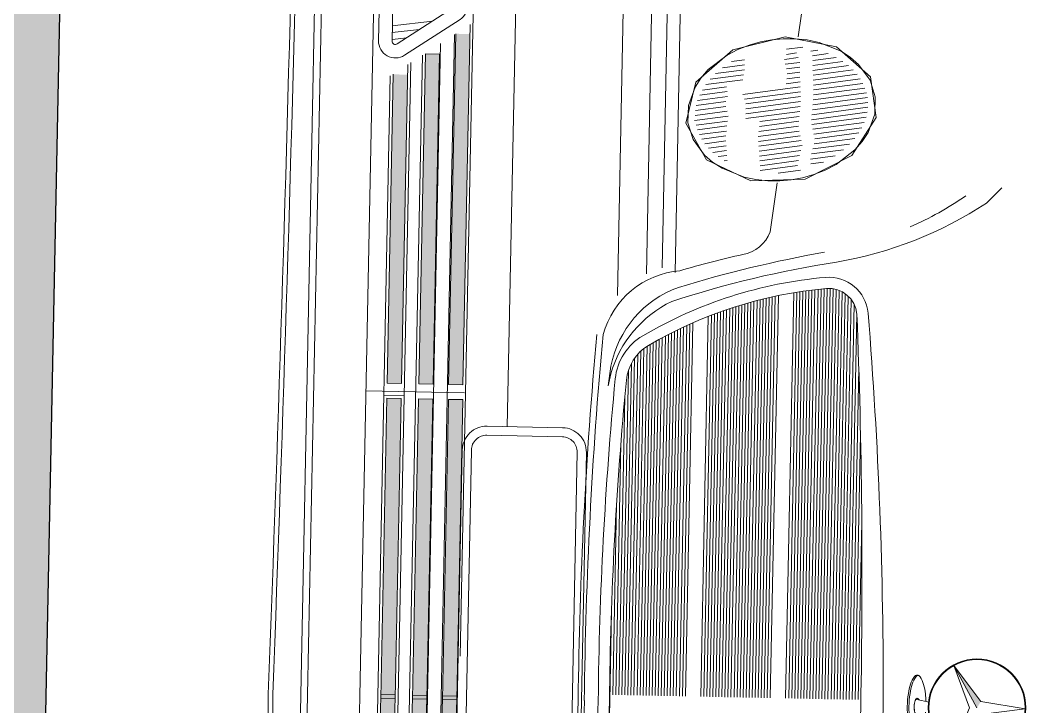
# Model space of a CAD drawing. Header units: feet. Extents: x 50754 to 76410, y 49660 to 67674.
# Drawn here: x 70064.08 to 70113.16, y 53804.65 to 53838.14 of the extents above; entities that cross this region are included whole.
import ezdxf

# ---------------------------------------------------------------- set-up
doc = ezdxf.new("R2010")
doc.units = ezdxf.units.FT
doc.linetypes.add('Amconstr', pattern=[9999, 9999, 0])
doc.layers.add('1_CAR', color=1, linetype='Continuous', lineweight=0)
for name, color, linetype in [('1_HATCH', 8, 'Continuous'), ('1_LINE', 4, 'Continuous'), ('MS GATE', 1, 'Continuous')]:
    doc.layers.add(name, color=color, linetype=linetype)

# ---------------------------------------------------------------- blocks, each defined once
blk = doc.blocks.new('admin enlclave road')
at = {"layer": '1_HATCH'}
blk.add_hatch(color=253, dxfattribs=at).paths.add_polyline_path([(44848.0399, -5380.6866), (44848.238, -5380.6593), (44847.3887, -5373.4074), (44847.1905, -5373.4347)])
at = {"layer": '1_CAR', "color": 253, "linetype": 'Continuous'}
for p, q in [((44848.6212, -5378.1151), (44848.5478, -5377.4891)), ((44848.6379, -5378.1059), (44848.5654, -5377.4871)), ((44848.6534, -5378.1094), (44848.581, -5377.4906)), ((44848.3673, -5377.7013), (44848.4698, -5378.5772)), ((44848.2607, -5377.7718), (44848.3621, -5378.6379)), ((44848.745, -5377.8392), (44848.763, -5377.8343)), ((44848.7456, -5377.8449), (44848.7569, -5377.8417)), ((44848.7726, -5377.8374), (44848.7804, -5377.8353)), ((44848.7752, -5377.8425), (44848.7927, -5377.8376)), ((44848.7766, -5377.8478), (44848.8026, -5377.8407)), ((44848.7442, -5377.851), (44848.7594, -5377.8468)), ((44848.7459, -5377.8563), (44848.7619, -5377.8519)), ((44848.7773, -5377.8534), (44848.8107, -5377.8442)), ((44848.7781, -5377.8589), (44848.8177, -5377.848)), ((44848.7791, -5377.8645), (44848.8236, -5377.8522)), ((44848.2947, -5377.874), (44848.3394, -5377.8625)), ((44848.6752, -5377.87), (44848.6997, -5377.8633)), ((44848.6846, -5377.8616), (44848.6988, -5377.8577)), ((44848.7481, -5377.8614), (44848.7629, -5377.8574)), ((44848.7496, -5377.8668), (44848.7637, -5377.8629)), ((44848.78, -5377.87), (44848.8287, -5377.8565)), ((44848.7809, -5377.8755), (44848.8331, -5377.8611)), ((44848.7819, -5377.881), (44848.8368, -5377.8659)), ((44848.2956, -5377.8817), (44848.3262, -5377.8739)), ((44848.3664, -5377.8742), (44848.4545, -5378.6271)), ((44848.663, -5377.8849), (44848.7003, -5377.8746)), ((44848.6683, -5377.8777), (44848.7005, -5377.8688)), ((44848.7497, -5377.8726), (44848.7645, -5377.8685)), ((44848.7498, -5377.8783), (44848.7655, -5377.874)), ((44848.7826, -5377.8865), (44848.8398, -5377.8708)), ((44848.7829, -5377.8922), (44848.8422, -5377.8759)), ((44848.2965, -5377.8895), (44848.3129, -5377.8853)), ((44848.3522, -5377.8864), (44848.4391, -5378.6289)), ((44848.6589, -5377.8918), (44848.7, -5377.8805)), ((44848.7023, -5377.8971), (44848.7664, -5377.8795)), ((44848.7049, -5377.9022), (44848.7673, -5377.885)), ((44848.7833, -5377.8979), (44848.8441, -5377.8811)), ((44848.7836, -5377.9036), (44848.8453, -5377.8866)), ((44848.6537, -5377.9048), (44848.6843, -5377.8963)), ((44848.6559, -5377.8984), (44848.6828, -5377.891)), ((44848.7073, -5377.9073), (44848.7682, -5377.8905)), ((44848.7081, -5377.9128), (44848.7689, -5377.8961)), ((44848.7839, -5377.9093), (44848.846, -5377.8921)), ((44848.7842, -5377.915), (44848.8461, -5377.8979)), ((44848.3333, -5377.9027), (44848.4186, -5378.6313)), ((44848.6515, -5377.9169), (44848.6842, -5377.9079)), ((44848.6522, -5377.9109), (44848.6855, -5377.9018)), ((44848.7089, -5377.9184), (44848.7692, -5377.9018)), ((44848.7096, -5377.924), (44848.7695, -5377.9075)), ((44848.7854, -5377.9204), (44848.8456, -5377.9038)), ((44848.7873, -5377.9256), (44848.8444, -5377.9099)), ((44848.3214, -5377.9128), (44848.4058, -5378.6328)), ((44848.6513, -5377.9227), (44848.6849, -5377.9135)), ((44848.6518, -5377.9284), (44848.6872, -5377.9186)), ((44848.7261, -5377.9252), (44848.7698, -5377.9131)), ((44848.7262, -5377.9309), (44848.7701, -5377.9188)), ((44848.7891, -5377.9309), (44848.8424, -5377.9162)), ((44848.791, -5377.9361), (44848.8397, -5377.9227)), ((44848.3002, -5377.9311), (44848.3827, -5378.6355)), ((44848.6519, -5377.9341), (44848.6892, -5377.9238)), ((44848.6545, -5377.9392), (44848.6893, -5377.9296)), ((44848.7263, -5377.9367), (44848.7704, -5377.9245)), ((44848.7265, -5377.9424), (44848.772, -5377.9298)), ((44848.7909, -5377.9419), (44848.836, -5377.9295)), ((44848.6567, -5377.9443), (44848.6894, -5377.9353)), ((44848.6595, -5377.9493), (44848.6895, -5377.9411)), ((44848.7276, -5377.9478), (44848.7739, -5377.9351)), ((44848.7287, -5377.9533), (44848.7758, -5377.9403)), ((44848.7299, -5377.9588), (44848.7776, -5377.9456)), ((44848.7897, -5377.9538), (44848.825, -5377.9441)), ((44848.7903, -5377.9479), (44848.8312, -5377.9366)), ((44848.663, -5377.9541), (44848.6895, -5377.9468)), ((44848.6671, -5377.9588), (44848.6903, -5377.9524)), ((44848.6719, -5377.9632), (44848.6915, -5377.9578)), ((44848.731, -5377.9642), (44848.7769, -5377.9515)), ((44848.7321, -5377.9697), (44848.7763, -5377.9575)), ((44848.7892, -5377.9597), (44848.8166, -5377.9522)), ((44848.6775, -5377.9674), (44848.6926, -5377.9633)), ((44848.6841, -5377.9714), (44848.6937, -5377.9687)), ((44848.7331, -5377.9752), (44848.7757, -5377.9634)), ((44848.7339, -5377.9807), (44848.7756, -5377.9692)), ((44848.7903, -5377.9652), (44848.8045, -5377.9613)), ((44848.6918, -5377.975), (44848.6949, -5377.9742)), ((44848.7549, -5377.9807), (44848.7797, -5377.9738)), ((44848.869, -5378.5713), (44848.8146, -5378.107)), ((44848.8724, -5378.5709), (44848.818, -5378.1062)), ((44848.8759, -5378.5705), (44848.8214, -5378.1053)), ((44848.8793, -5378.5701), (44848.8248, -5378.1045)), ((44848.8827, -5378.5697), (44848.8282, -5378.1038)), ((44848.8862, -5378.5693), (44848.8316, -5378.1032)), ((44848.8896, -5378.5689), (44848.835, -5378.1031)), ((44848.893, -5378.5685), (44848.8386, -5378.1034)), ((44848.8965, -5378.5681), (44848.8421, -5378.104)), ((44848.8999, -5378.5677), (44848.8457, -5378.1051)), ((44848.9033, -5378.5673), (44848.8494, -5378.1068)), ((44848.8449, -5378.5741), (44848.791, -5378.1137)), ((44848.8484, -5378.5737), (44848.7944, -5378.1127)), ((44848.8518, -5378.5733), (44848.7977, -5378.1117)), ((44848.8552, -5378.5729), (44848.8011, -5378.1107)), ((44848.8587, -5378.5725), (44848.8045, -5378.1097)), ((44848.8621, -5378.5721), (44848.8079, -5378.1088)), ((44848.8655, -5378.5717), (44848.8112, -5378.1079)), ((44848.9068, -5378.5669), (44848.8531, -5378.109)), ((44848.9102, -5378.5665), (44848.857, -5378.1123)), ((44848.9136, -5378.566), (44848.8611, -5378.1171)), ((44848.8, -5378.5794), (44848.7473, -5378.1296)), ((44848.8034, -5378.579), (44848.7507, -5378.1283)), ((44848.8069, -5378.5786), (44848.754, -5378.1269)), ((44848.8103, -5378.5781), (44848.7573, -5378.1256)), ((44848.8137, -5378.5777), (44848.7606, -5378.1243)), ((44848.8172, -5378.5773), (44848.764, -5378.123)), ((44848.8206, -5378.5769), (44848.7673, -5378.1218)), ((44848.8241, -5378.5765), (44848.7706, -5378.1206)), ((44848.8275, -5378.5761), (44848.774, -5378.1194)), ((44848.9171, -5378.5656), (44848.8658, -5378.1275)), ((44848.7725, -5378.5826), (44848.7209, -5378.1417)), ((44848.776, -5378.5822), (44848.7242, -5378.1401)), ((44848.7794, -5378.5818), (44848.7275, -5378.1385)), ((44848.7828, -5378.5814), (44848.7308, -5378.137)), ((44848.7863, -5378.581), (44848.7341, -5378.1354)), ((44848.7897, -5378.5806), (44848.7374, -5378.134)), ((44848.7931, -5378.5802), (44848.7407, -5378.1325)), ((44848.7966, -5378.5798), (44848.744, -5378.1311)), ((44848.7519, -5378.585), (44848.7012, -5378.1519)), ((44848.7554, -5378.5846), (44848.7045, -5378.1502)), ((44848.7588, -5378.5842), (44848.7077, -5378.1484)), ((44848.7622, -5378.5838), (44848.711, -5378.1467)), ((44848.7657, -5378.5834), (44848.7143, -5378.145)), ((44848.7691, -5378.583), (44848.7176, -5378.1433)), ((44848.731, -5378.5874), (44848.6814, -5378.1635)), ((44848.7485, -5378.5854), (44848.6979, -5378.1538)), ((44848.7104, -5378.5898), (44848.6619, -5378.176)), ((44848.7139, -5378.5894), (44848.6652, -5378.1738)), ((44848.7173, -5378.589), (44848.6684, -5378.1717)), ((44848.7207, -5378.5886), (44848.6716, -5378.1696)), ((44848.7242, -5378.5882), (44848.6749, -5378.1675)), ((44848.7276, -5378.5878), (44848.6781, -5378.1655)), ((44848.6932, -5378.5919), (44848.6459, -5378.1874)), ((44848.6967, -5378.5915), (44848.6491, -5378.1851)), ((44848.7001, -5378.5911), (44848.6523, -5378.1827)), ((44848.7036, -5378.5907), (44848.6555, -5378.1805)), ((44848.707, -5378.5903), (44848.6587, -5378.1782)), ((44848.6795, -5378.5935), (44848.6331, -5378.1972)), ((44848.6829, -5378.5931), (44848.6363, -5378.1947)), ((44848.6864, -5378.5927), (44848.6395, -5378.1922)), ((44848.6898, -5378.5923), (44848.6427, -5378.1898)), ((44848.9205, -5378.5652), (44848.8765, -5378.1891)), ((44848.6692, -5378.5947), (44848.6239, -5378.2076)), ((44848.6726, -5378.5943), (44848.6269, -5378.2035)), ((44848.6761, -5378.5939), (44848.63, -5378.2002)), ((44848.6623, -5378.5955), (44848.6182, -5378.2186)), ((44848.6658, -5378.5951), (44848.6209, -5378.2124)), ((44848.5954, -5378.2254), (44848.5953, -5378.2479)), ((44848.6589, -5378.5959), (44848.6158, -5378.2276)), ((44848.5953, -5378.2479), (44848.5964, -5378.2342)), ((44848.6555, -5378.5963), (44848.6159, -5378.2584)), ((44848.9239, -5378.5648), (44848.8886, -5378.2634)), ((44848.4335, -5378.2783), (44848.3216, -5378.2914)), ((44848.652, -5378.5967), (44848.6187, -5378.3118)), ((44848.9274, -5378.5644), (44848.9037, -5378.3624)), ((44848.6486, -5378.5971), (44848.6232, -5378.3803)), ((44848.646, -5378.6047), (44848.6341, -5378.5027)), ((44849.0632, -5378.5552), (44849.0302, -5378.511)), ((44848.9939, -5378.5551), (44849.0081, -5378.5562)), ((44848.646, -5378.6046), (44848.6579, -5378.7065)), ((44848.4652, -5379.3398), (44848.3827, -5378.6354)), ((44848.4901, -5379.3527), (44848.4058, -5378.6327)), ((44848.5039, -5379.3598), (44848.4186, -5378.6312)), ((44848.5261, -5379.3713), (44848.4391, -5378.6288)), ((44848.5427, -5379.3799), (44848.4545, -5378.627)), ((44848.4636, -5379.5039), (44848.3621, -5378.6378))]:
    blk.add_line(p, q, dxfattribs=at)
for points in [[(44848.4874, -5378.3103), (44848.4051, -5377.6077, 0.143099), (44848.3575, -5377.4805)], [(44848.3028, -5378.6448), (44848.1913, -5377.6922, 0.251603), (44848.1629, -5377.6545)], [(44848.2952, -5378.6457), (44848.1836, -5377.6933, 0.23497), (44848.1619, -5377.6627, 0.247113)], [(44848.7566, -5377.7696), (44848.7562, -5377.8234, -0.267365)], [(44849.0104, -5377.9624, -0.013537), (44848.9953, -5377.9822, -0.103304), (44848.8348, -5378.0724, 0.041571), (44848.6541, -5378.1426, 0.214044), (44848.5964, -5378.2342, 4.857702)], [(44848.9708, -5377.9771, -0.047152), (44848.9127, -5378.0211, 0.031605)], [(44848.7551, -5377.9919), (44848.7547, -5378.0483, -0.267365), (44848.7272, -5378.0784, 2.725426)], [(44848.8195, -5378.063, 0.029649), (44848.6596, -5378.1256, 0.265546), (44848.5954, -5378.2254, 4.857702)], [(44848.7272, -5378.0784, 0.016008), (44848.6585, -5378.1065, 0.314621), (44848.5816, -5378.1907, 0.522492)], [(44848.9568, -5378.5683, 0.020893), (44848.8784, -5378.1252, 0.413764), (44848.8245, -5378.0914, 0.11096), (44848.6267, -5378.1859, 0.240788), (44848.6022, -5378.2391, 0.021402), (44848.633, -5378.6062, 0.021417)], [(44848.9312, -5378.5713, 0.014521), (44848.8659, -5378.1281, 0.413764), (44848.8274, -5378.1039, 0.11096), (44848.6346, -5378.196, 0.240788), (44848.615, -5378.2386, 0.02141), (44848.6458, -5378.6047, 0.021417)], [(44848.9568, -5378.5682, -0.020893), (44848.9829, -5379.0174, -0.413764), (44848.9383, -5379.0627, -0.11096), (44848.7239, -5379.0165, -0.240788), (44848.6878, -5378.9704, -0.021402), (44848.633, -5378.6061, -0.021417)], [(44848.9312, -5378.5712, -0.014521), (44848.9701, -5379.0175, -0.413764), (44848.9382, -5379.0499, -0.11096), (44848.7294, -5379.0048, -0.240788), (44848.7004, -5378.9679, -0.02141), (44848.6458, -5378.6046, -0.021417)], [(44848.2952, -5378.6457), (44848.4067, -5379.5981, -0.23497), (44848.3927, -5379.6329, -0.247113)], [(44848.3028, -5378.6448), (44848.4144, -5379.5974, -0.251603), (44848.3955, -5379.6406)]]:
    blk.add_lwpolyline(points, format="xyb", dxfattribs=at)
for points in [[(44848.5919, -5378.1443), (44848.5138, -5377.4781)], [(44848.3827, -5377.8602), (44848.4306, -5378.2694), (44848.4143, -5378.2713), (44848.3677, -5377.8731)], [(44848.3183, -5377.9155), (44848.3607, -5378.2776), (44848.3445, -5378.2795), (44848.3033, -5377.9284)]]:
    blk.add_lwpolyline(points, dxfattribs=at)
for points in [[(44848.3397, -5377.6938), (44848.2759, -5377.7486, 0.249405), (44848.2671, -5377.7711), (44848.2814, -5377.893, 0.600762), (44848.3131, -5377.9054), (44848.3704, -5377.8563, 0.249405), (44848.377, -5377.8394), (44848.3609, -5377.702, 0.600762)], [(44848.3461, -5377.7086), (44848.286, -5377.7603, 0.249405), (44848.2824, -5377.7693), (44848.2967, -5377.8912, 0.600762), (44848.3031, -5377.8937), (44848.3603, -5377.8446, 0.249405), (44848.3616, -5377.8412)], [(44848.5366, -5378.9303), (44848.6225, -5378.9203, 0.414214), (44848.6468, -5378.8896), (44848.5809, -5378.3268, 0.414214), (44848.5502, -5378.3025), (44848.4643, -5378.3126, 0.414214), (44848.44, -5378.3433), (44848.5059, -5378.9061, 0.414214)], [(44848.5354, -5378.92), (44848.6213, -5378.91, 0.414214), (44848.6365, -5378.8908), (44848.5705, -5378.328, 0.414214), (44848.5514, -5378.3128), (44848.4655, -5378.3229, 0.414214), (44848.4503, -5378.3421), (44848.5162, -5378.9049, 0.414214)]]:
    blk.add_lwpolyline(points, format="xyb", close=True, dxfattribs=at)
for points in [[(44848.3365, -5377.9005), (44848.3527, -5377.8986), (44848.3966, -5378.2734), (44848.3804, -5378.2753)], [(44848.3426, -5378.2934), (44848.3657, -5378.2907), (44848.3657, -5378.2907), (44848.3426, -5378.2934)], [(44848.3824, -5378.2922), (44848.3986, -5378.2903), (44848.4385, -5378.6311), (44848.4223, -5378.633)], [(44848.4163, -5378.2882), (44848.4326, -5378.2863), (44848.4725, -5378.6271), (44848.4562, -5378.629)], [(44848.3464, -5378.2964), (44848.3627, -5378.2945), (44848.4026, -5378.6353), (44848.3863, -5378.6372)], [(44849.0302, -5378.511), (44849.0547, -5378.5562), (44849.0413, -5378.6058), (44849.0683, -5378.5621), (44849.1179, -5378.5488), (44849.0665, -5378.5474)], [(44849.0413, -5378.6058), (44849.0547, -5378.5562), (44849.0302, -5378.511), (44849.0665, -5378.5474), (44849.1179, -5378.5488), (44849.0683, -5378.5621)], [(44848.4956, -5378.9655), (44848.5119, -5378.9636), (44848.472, -5378.6229), (44848.4557, -5378.6248)], [(44848.4258, -5378.9737), (44848.442, -5378.9718), (44848.4021, -5378.631), (44848.3859, -5378.6329)], [(44848.4617, -5378.9695), (44848.4779, -5378.9676), (44848.438, -5378.6268), (44848.4218, -5378.6287)]]:
    blk.add_lwpolyline(points, close=True, dxfattribs=at)
at = {"layer": '1_CAR', "color": 253, "linetype": 'Continuous', "flags": 128}
for points in [[(44849.0043, -5378.5559, 0.017902), (44849.0025, -5378.5474, 0.041546), (44848.9991, -5378.5371, 0.083463), (44848.9938, -5378.5288, 0.241907), (44848.9904, -5378.5276, 0.241907), (44848.9874, -5378.5296, 0.083463), (44848.9841, -5378.5389, 0.041546), (44848.9832, -5378.5497, 0.030569), (44848.984, -5378.5644, 0.030569), (44848.9866, -5378.579, 0.041546), (44848.99, -5378.5893, 0.083463), (44848.9954, -5378.5976, 0.241907), (44848.9987, -5378.5989, 0.241907), (44849.0017, -5378.5969, 0.083463), (44849.005, -5378.5876, 0.041546), (44849.0059, -5378.5767, 0.017741), (44849.0057, -5378.5682, 0.030569)], [(44848.9914, -5378.5276, 0.177828), (44848.9893, -5378.5293, 0.083463), (44848.986, -5378.5387, 0.041546), (44848.9851, -5378.5495, 0.030569), (44848.9859, -5378.5642, 0.030569), (44848.9885, -5378.5788, 0.041546), (44848.9919, -5378.5891, 0.083463), (44848.9972, -5378.5974, 0.178164), (44848.9996, -5378.5986, 0.241907)], [(44848.9962, -5378.5553, 0.05806), (44848.9951, -5378.554, 0.218861), (44848.994, -5378.5537, 0.218861), (44848.993, -5378.5543, 0.092155), (44848.992, -5378.5567, 0.048852), (44848.9916, -5378.5597, 0.036543), (44848.9918, -5378.5636, 0.036543), (44848.9926, -5378.5674, 0.048852), (44848.9936, -5378.5702, 0.092155), (44848.9952, -5378.5723, 0.218861), (44848.9964, -5378.5727, 0.218861), (44848.9974, -5378.572, 0.055976), (44848.9981, -5378.5706, 0.048852)], [(44848.998, -5378.5706, -0.05806), (44848.9973, -5378.5721, -0.218861), (44848.9963, -5378.5727, -0.218861), (44848.9951, -5378.5723, -0.092155), (44848.9936, -5378.5702, -0.048852), (44848.9925, -5378.5674, -0.036543), (44848.9918, -5378.5636, -0.036543), (44848.9917, -5378.5597, -0.048852), (44848.9921, -5378.5567, -0.092155), (44848.9931, -5378.5543, -0.218861), (44848.9941, -5378.5537, -0.218861), (44848.9953, -5378.5541, -0.055976), (44848.9963, -5378.5553, -0.048852)]]:
    blk.add_lwpolyline(points, format="xyb", dxfattribs=at)
at = {"layer": '1_CAR', "color": 253, "linetype": 'Continuous'}
for points in [[(44848.6425, -5377.9384, 0), (44848.6716, -5377.9768, 0), (44848.7251, -5377.9936, 0), (44848.7861, -5377.9833, 0), (44848.8353, -5377.9493, 0), (44848.8569, -5377.9023, 0), (44848.8443, -5377.8573, 0), (44848.8013, -5377.8285, 0), (44848.7416, -5377.8251, 0), (44848.6841, -5377.8482, 0), (44848.6472, -5377.8904, 0), (44848.6425, -5377.9384, 0)], [(44848.6447, -5377.9378, 0), (44848.6531, -5377.9557, 0), (44848.6685, -5377.9719, 0), (44848.6787, -5377.9786, 0), (44848.6904, -5377.984, 0), (44848.7167, -5377.9906, 0), (44848.7306, -5377.9915, 0), (44848.7444, -5377.991, 0), (44848.7579, -5377.9892, 0), (44848.7706, -5377.9862, 0), (44848.783, -5377.9821, 0), (44848.7955, -5377.9767, 0), (44848.8075, -5377.9699, 0), (44848.8189, -5377.9618, 0), (44848.8379, -5377.9425, 0), (44848.845, -5377.9317, 0), (44848.8503, -5377.9207, 0), (44848.855, -5377.8989, 0), (44848.8528, -5377.8792, 0), (44848.8444, -5377.8612, 0), (44848.829, -5377.8451, 0), (44848.8188, -5377.8383, 0), (44848.8071, -5377.8329, 0), (44848.7807, -5377.8263, 0), (44848.7669, -5377.8254, 0), (44848.753, -5377.8259, 0), (44848.7396, -5377.8277, 0), (44848.7268, -5377.8307, 0), (44848.7144, -5377.8348, 0), (44848.702, -5377.8403, 0), (44848.6899, -5377.847, 0), (44848.6786, -5377.8551, 0), (44848.6595, -5377.8744, 0), (44848.6524, -5377.8852, 0), (44848.6472, -5377.8963, 0), (44848.6425, -5377.9181, 0), (44848.6447, -5377.9378, 0)]]:
    blk.add_polyline3d(points, dxfattribs=at)
for radius in [0.0559, 0.0551]:
    blk.add_circle((44849.0632, -5378.5552), radius, dxfattribs=at)
for centre, radius, start, end in [((44783.1362, -5385.0739), 65.438, 5.633604, 6.463924), ((44783.1362, -5385.0739), 65.4432, 5.633604, 6.461397), ((44853.7218, -5377.9616), 5.1524, 182.557, 187.2164), ((44853.7288, -5377.9608), 5.1524, 182.557, 187.2164), ((44853.733, -5378.0573), 5.1524, 186.1438, 190.8031), ((44853.7401, -5378.0565), 5.1524, 186.1438, 190.8031), ((44783.4142, -5387.4479), 65.438, 6.896249, 7.726569), ((44783.4142, -5387.4479), 65.4432, 6.898776, 7.726569)]:
    blk.add_arc(centre, radius, start, end, dxfattribs=at)
for points in [[(44848.3677, -5377.8731), (44848.3839, -5377.8712), (44848.4143, -5378.2713), (44848.4306, -5378.2694)], [(44848.3365, -5377.9005), (44848.3527, -5377.8986), (44848.3804, -5378.2753), (44848.3966, -5378.2734)], [(44848.3034, -5377.9288), (44848.3196, -5377.9269), (44848.3445, -5378.2795), (44848.3607, -5378.2776)], [(44848.3824, -5378.2922), (44848.3986, -5378.2903), (44848.4223, -5378.633), (44848.4385, -5378.6311)], [(44848.4163, -5378.2882), (44848.4326, -5378.2863), (44848.4562, -5378.629), (44848.4725, -5378.6271)], [(44848.3464, -5378.2964), (44848.3627, -5378.2945), (44848.3863, -5378.6372), (44848.4026, -5378.6353)], [(44849.0632, -5378.5552), (44849.0302, -5378.511), (44849.0665, -5378.5474)], [(44848.4956, -5378.9655), (44848.5119, -5378.9636), (44848.4557, -5378.6248), (44848.472, -5378.6229)], [(44848.4258, -5378.9737), (44848.442, -5378.9718), (44848.3859, -5378.6329), (44848.4021, -5378.631)], [(44848.4617, -5378.9695), (44848.4779, -5378.9676), (44848.4218, -5378.6287), (44848.438, -5378.6268)]]:
    blk.add_solid(points, dxfattribs=at)
at = {"layer": '1_LINE', "color": 253}
blk.add_line((44848.238, -5380.6593), (44847.3887, -5373.4074), dxfattribs=at)

msp = doc.modelspace()

# ---------------------------------------------------------------- block references
at = {"layer": 'MS GATE', "linetype": 'Amconstr', "lineweight": 25, "xscale": 42.66674600251998, "yscale": 42.66674600251998, "zscale": 42.66674600251998, "rotation": 352.174150691152}
msp.add_blockref('admin enlclave road', (-1794383.54152, 541708.42207), dxfattribs=at)

doc.saveas('drawing.dxf')
